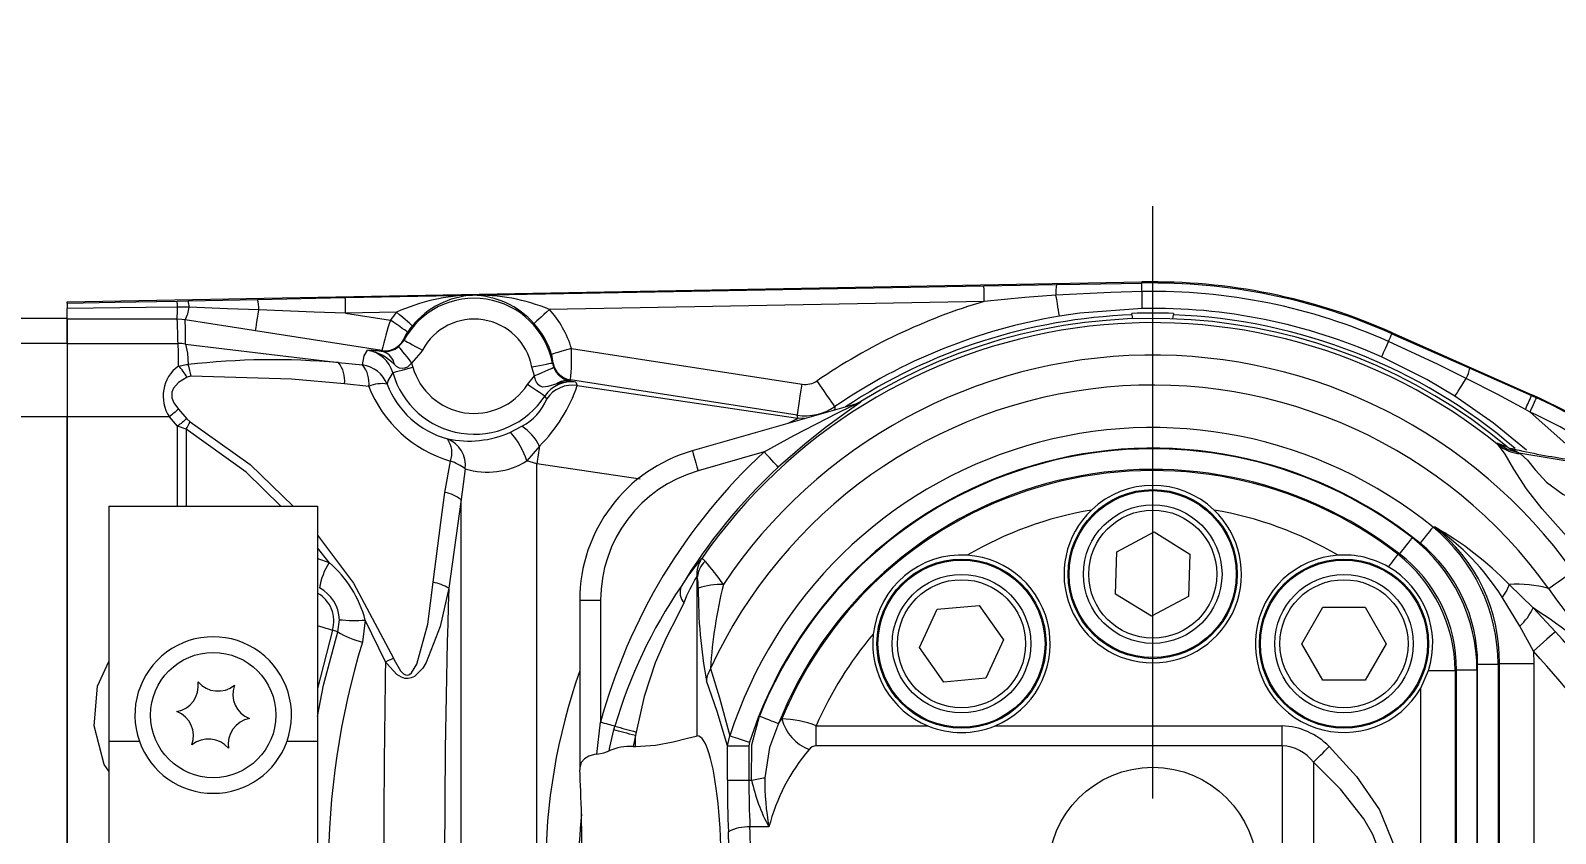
# Model space of a CAD drawing. Header units: millimetres. Extents: x 20 to 768, y 29 to 540.
# Drawn here: x 264.55 to 279.16, y 457.87 to 465.56 of the extents above; entities that cross this region are included whole.
import ezdxf

# ---------------------------------------------------------------- set-up
doc = ezdxf.new("R2010")
doc.units = ezdxf.units.MM
doc.linetypes.add('CENTERX2', pattern=[20.32, 12.7, -2.54, 2.54, -2.54])
doc.styles.add('SLDTEXTSTYLE0', font='TXT', dxfattribs={"width": 0.605})
doc.dimstyles.new('SLDDIMSTYLE0', dxfattribs={"dimtxt": 3.5, "dimasz": 3.5, "dimexe": 0, "dimexo": 0.0625, "dimgap": 0.875, "dimtad": 1, "dimtoh": 1, "dimlfac": 10, "dimrnd": 1e-09, "dimzin": 12, "dimdsep": 46, "dimtxsty": 'SLDTEXTSTYLE0', "dimsah": 1, "dimcen": 0.09, "dimadec": 0, "dimazin": 0, "dimtfac": 1, "dimtdec": 3, "dimtofl": 0, "dimtmove": 0, "dimatfit": 3, "dimfxl": 1, "dimfrac": 2, "dimtolj": 1, "dimtzin": 12, "dimarcsym": 0})

# ---------------------------------------------------------------- blocks, each defined once
blk = doc.blocks.new('Block3')
at = {"color": 7, "linetype": 'Continuous', "lineweight": 15}
blk.add_circle((1181.3, 1734.82), 10, dxfattribs=at)
blk = doc.blocks.new('*D11')
at = {"color": 7, "linetype": 'Continuous', "lineweight": 0, "transparency": 16777216}
for p, q in [((203.003, 512.502), (355.828, 512.502)), ((354.328, 252.399), (354.328, 512.502)), ((232.505, 252.399), (355.828, 252.399))]:
    blk.add_line(p, q, dxfattribs=at)
for points in [[(354.328, 512.502), (353.79, 509.002), (354.867, 509.002)], [(354.328, 252.399), (354.867, 255.899), (353.79, 255.899)]]:
    blk.add_solid(points, dxfattribs=at)
at = {"color": 7, "linetype": 'Continuous', "lineweight": 0, "transparency": 16777216, "insert": (349.816, 377.113), "char_height": 3.5, "attachment_point": 1, "rotation": 90, "style": 'SLDTEXTSTYLE0'}
blk.add_mtext('2601', dxfattribs=at)
blk = doc.blocks.new('SW_CENTERMARKSYMBOL_2')
at = {"color": 0, "linetype": 'Continuous', "lineweight": 0}
blk.add_line((0, 0.7), (0, 6.376), dxfattribs=at)

msp = doc.modelspace()

# ---------------------------------------------------------------- linework, layer by layer
at = {"color": 7, "linetype": 'Continuous', "lineweight": 15}
for p, q in [((264.899026, 462.959984), (275.194393, 463.150683)), ((268.78436, 463.023678), (273.682229, 463.114396)), ((273.682229, 463.114396), (274.376969, 463.126007)), ((275.19459, 463.140109), (275.194393, 463.150683)), ((264.899026, 462.948004), (264.899026, 462.959984)), ((264.899026, 462.948004), (264.899026, 462.896779)), ((265.954648, 462.967876), (266.060398, 462.969998)), ((266.060398, 462.969998), (266.724776, 462.984255)), ((266.724776, 462.984255), (267.564575, 463.001087)), ((267.564575, 463.001087), (268.78436, 463.023678)), ((273.685001, 462.964633), (269.519631, 462.887481)), ((264.899026, 462.80165), (264.199023, 462.80165)), ((264.899026, 462.794045), (264.899026, 462.896779)), ((264.899026, 462.80165), (264.899026, 462.561444)), ((264.899026, 462.561444), (264.899026, 462.794045)), ((266.067897, 462.90814), (265.956376, 462.909952)), ((268.054639, 462.860337), (267.567347, 462.851313)), ((267.567347, 462.851313), (267.996739, 462.784496)), ((275.099687, 462.835387), (275.099037, 462.849489)), ((275.099687, 462.835387), (275.106315, 462.798146)), ((275.491737, 462.798146), (275.498365, 462.835387)), ((275.499014, 462.849489), (275.498365, 462.835387)), ((267.915021, 462.493697), (266.703848, 462.682226)), ((277.590047, 462.654749), (277.594338, 462.664405)), ((277.590047, 462.654749), (278.337686, 462.32349)), ((277.594338, 462.664405), (278.930275, 462.070456)), ((264.899026, 462.561444), (264.199023, 462.561444)), ((264.899026, 462.561444), (264.899026, 461.85818)), ((264.899026, 462.561444), (265.962528, 462.561444)), ((265.962557, 462.5608), (265.962528, 462.561444)), ((266.033904, 462.556425), (266.033934, 462.556175)), ((267.925779, 462.483576), (267.915021, 462.493697)), ((268.12164, 462.59661), (268.126826, 462.592581)), ((269.73121, 462.514654), (271.940081, 462.171307)), ((267.497955, 462.377981), (267.72912, 462.355402)), ((268.199287, 462.374213), (268.211715, 462.336078)), ((269.548879, 462.371853), (269.555108, 462.373594)), ((269.548879, 462.371853), (269.561706, 462.329617)), ((269.309418, 462.167207), (269.378202, 462.250784)), ((269.378202, 462.250784), (269.352536, 462.335256)), ((269.720702, 462.212745), (269.702624, 462.205258)), ((271.894036, 461.874893), (269.720702, 462.212745)), ((278.337686, 462.32349), (278.926913, 462.062898)), ((267.789756, 462.149778), (267.556421, 462.175086)), ((269.493739, 462.031034), (269.476478, 462.057749)), ((269.772737, 462.189558), (269.786124, 462.159148)), ((269.786124, 462.159148), (271.8989, 461.846629)), ((278.926913, 462.062898), (278.930275, 462.070456)), ((278.926913, 462.062898), (278.975366, 462.041047)), ((265.965782, 461.931589), (266.046183, 461.84099)), ((272.451423, 461.981359), (270.888536, 461.533204)), ((272.252981, 461.95623), (272.254549, 461.929169)), ((278.913055, 461.904827), (278.868823, 461.929444)), ((264.899026, 461.85818), (264.199023, 461.85818)), ((264.899026, 461.85818), (264.899026, 453.478828)), ((265.880369, 461.85818), (264.899026, 461.85818)), ((264.899026, 453.495827), (264.899026, 461.85818)), ((265.958552, 461.768726), (265.880369, 461.85818)), ((266.038726, 461.739817), (265.958552, 461.768726)), ((266.046183, 461.84099), (266.079013, 461.81213)), ((269.148396, 461.711314), (269.256203, 461.769572)), ((271.8989, 461.846629), (271.894036, 461.874893)), ((269.424407, 461.578885), (269.30484, 461.4373)), ((271.576671, 461.522463), (270.943664, 461.340955)), ((278.610663, 461.587778), (278.598682, 461.606053)), ((268.519197, 461.135248), (268.571471, 461.433891)), ((268.713628, 461.360708), (268.673979, 461.065713)), ((269.399027, 461.409751), (269.30484, 461.4373)), ((269.399027, 453.46382), (269.399027, 461.409751)), ((268.673979, 461.065713), (268.554924, 460.216883)), ((268.673979, 453.937593), (268.673979, 461.065713)), ((265.299027, 461.00165), (267.299025, 461.00165)), ((265.299027, 461.00165), (265.299027, 458.751658)), ((267.299025, 461.00165), (267.299025, 458.751658)), ((274.95573, 460.564915), (275.31207, 460.75559)), ((275.31207, 460.75559), (275.655363, 460.542324)), ((277.983706, 460.801938), (277.997969, 460.805121)), ((274.942683, 460.160986), (274.95573, 460.564915)), ((275.655363, 460.542324), (275.642322, 460.138384)), ((277.647833, 460.542408), (277.661882, 460.546044)), ((270.936452, 458.801642), (270.936452, 460.323313)), ((275.285981, 459.94772), (274.942683, 460.160986)), ((278.712545, 460.252062), (278.944485, 460.027459)), ((269.809781, 460.101655), (269.809781, 458.485142)), ((270.009784, 460.101655), (270.009784, 458.932296)), ((273.064653, 459.647671), (273.233639, 460.014787)), ((273.233639, 460.014787), (273.636065, 460.051993)), ((273.636065, 460.051993), (273.869507, 459.722093)), ((275.642322, 460.138384), (275.285981, 459.94772)), ((276.726822, 459.685305), (276.92927, 460.035089)), ((276.92927, 460.035089), (277.333413, 460.03466)), ((277.333413, 460.03466), (277.535115, 459.684459)), ((278.816019, 459.852019), (278.645597, 460.131481)), ((278.944485, 460.027459), (279.156969, 459.800223)), ((267.492185, 459.799436), (267.507456, 459.915331)), ((267.755608, 459.911361), (267.728041, 459.700921)), ((267.949264, 459.512749), (267.755608, 459.911361)), ((267.492185, 459.799436), (267.442207, 459.814146)), ((273.869507, 459.722093), (273.700522, 459.354976)), ((278.944836, 459.61211), (278.816019, 459.852019)), ((273.298095, 459.317759), (273.064653, 459.647671)), ((276.92853, 459.335092), (276.726822, 459.685305)), ((277.535115, 459.684459), (277.332674, 459.334663)), ((278.944836, 459.61211), (278.948144, 459.49525)), ((277.866821, 459.259406), (277.94088, 459.426907)), ((277.94088, 459.426907), (278.195713, 459.426907)), ((278.207193, 459.432534), (278.195713, 459.426907)), ((278.195713, 459.426907), (278.195713, 455.576399)), ((278.207193, 455.570772), (278.207193, 459.432534)), ((278.404526, 459.432534), (278.207193, 459.432534)), ((278.404526, 459.432534), (278.404526, 455.570772)), ((278.410439, 455.513504), (278.410439, 459.489802)), ((278.410439, 459.489802), (278.607772, 459.489802)), ((278.619252, 459.49525), (278.607772, 459.489802)), ((278.607772, 459.489802), (278.607772, 455.513504)), ((278.619252, 459.49525), (278.948144, 459.49525)), ((278.619252, 455.508056), (278.619252, 459.49525)), ((278.948144, 459.49525), (278.948144, 455.508056)), ((273.700522, 459.354976), (273.298095, 459.317759)), ((277.332674, 459.334663), (276.92853, 459.335092)), ((277.866821, 455.743888), (277.866821, 459.259406)), ((269.972811, 458.625487), (270.009784, 458.932296)), ((270.137958, 458.858469), (270.147674, 458.895007)), ((270.351527, 458.839062), (270.345567, 458.805266)), ((271.71555, 458.919433), (271.746056, 458.964351)), ((272.075073, 458.707658), (272.075073, 458.898071)), ((272.075073, 458.898071), (273.145459, 458.898071)), ((273.788707, 458.898071), (276.538257, 458.898071)), ((276.538257, 458.707658), (276.538257, 458.898071)), ((265.299027, 458.751658), (265.299027, 456.251648)), ((265.299027, 458.751658), (265.591918, 458.751658)), ((267.006133, 458.751658), (267.299025, 458.751658)), ((267.299025, 458.751658), (267.299025, 456.251648)), ((270.345567, 458.805266), (270.321099, 458.701649)), ((270.321099, 458.701649), (270.345567, 458.701649)), ((270.345567, 458.701649), (270.345567, 458.805266)), ((271.223979, 458.706227), (271.248333, 458.802155)), ((271.223979, 458.379153), (271.223979, 458.706227)), ((271.223979, 458.706227), (271.430789, 458.706227)), ((271.436225, 458.741823), (271.430789, 458.706227)), ((271.430789, 458.706227), (271.430789, 458.379153)), ((276.538257, 458.707658), (272.075073, 458.707658)), ((276.538257, 458.707658), (276.538257, 456.295648)), ((276.838253, 458.549526), (276.838253, 456.453768)), ((271.223979, 458.379153), (271.430789, 458.379153)), ((271.430789, 458.379153), (271.456884, 458.379153)), ((271.622352, 457.929149), (271.440779, 457.929149))]:
    msp.add_line(p, q, dxfattribs=at)
at = {"color": 8, "linetype": 'Continuous', "lineweight": 15}
for p, q in [((272.254549, 461.929169), (272.243313, 461.921683)), ((265.956966, 461.00165), (265.958552, 461.768726)), ((266.038726, 461.739817), (266.039453, 461.00165)), ((270.388643, 461.262098), (269.399027, 461.409751)), ((267.410259, 460.462895), (267.299025, 460.602454)), ((267.299025, 460.502234), (267.410259, 460.462895)), ((269.809781, 460.101655), (270.009784, 460.101655)), ((267.442207, 459.814146), (267.299025, 459.255842))]:
    msp.add_line(p, q, dxfattribs=at)
at = {"color": 7, "linetype": 'Continuous', "lineweight": 15, "flags": 128}
for points in [[(273.685001, 462.964633), (273.684476, 462.992922), (273.68397, 463.020209), (273.683505, 463.045493), (273.683087, 463.067869), (273.682742, 463.086537), (273.682479, 463.10083), (273.682307, 463.110224), (273.682229, 463.114396)], [(274.376969, 463.126007), (274.601833, 463.129667), (275.19459, 463.140109)], [(275.196086, 463.059285), (275.195776, 463.075987), (275.19549, 463.091234), (275.195239, 463.104776), (275.195025, 463.116387), (275.194852, 463.125864), (275.194721, 463.133052), (275.194631, 463.137832), (275.19459, 463.140109)], [(264.899026, 462.948004), (265.360968, 462.956694), (265.954648, 462.967876)], [(267.567347, 462.851313), (267.566822, 462.879613), (267.566322, 462.906888), (267.565851, 462.932173), (267.565439, 462.954548), (267.565094, 462.973228), (267.564826, 462.98751), (267.564653, 462.996915), (267.564575, 463.001087)], [(274.37173, 463.023964), (274.072717, 463.001469), (273.685001, 462.964633)], [(275.196086, 463.059285), (274.896185, 463.051096), (274.37173, 463.023964)], [(274.405376, 462.823585), (274.404703, 462.827614), (274.402867, 462.838534), (274.399917, 462.856093), (274.395929, 462.879864), (274.390988, 462.909284), (274.385212, 462.943664), (274.378745, 462.982193), (274.37173, 463.023964)], [(275.199084, 462.897244), (275.199024, 462.900463), (275.198869, 462.909082), (275.198607, 462.92297), (275.198261, 462.941852), (275.197826, 462.965384), (275.197308, 462.99316), (275.196723, 463.024655), (275.196086, 463.059285)], [(265.956376, 462.909952), (265.656398, 462.906209), (264.899026, 462.896779)], [(265.954284, 462.793759), (265.656142, 462.79383), (265.211151, 462.793949), (264.899026, 462.794045)], [(266.03121, 462.787643), (265.997778, 462.791804), (265.954284, 462.793759)], [(266.703848, 462.682226), (266.68363, 462.685374), (266.03121, 462.787643)], [(266.735022, 462.88251), (266.435401, 462.893954), (266.067897, 462.90814)], [(266.703848, 462.682226), (266.70457, 462.686876), (266.706334, 462.698212), (266.7091, 462.715975), (266.712807, 462.739781), (266.717361, 462.769047), (266.722666, 462.80314), (266.728602, 462.841252), (266.735022, 462.88251)], [(267.567347, 462.851313), (267.267565, 462.862757), (266.735022, 462.88251)], [(268.161242, 462.671223), (268.156664, 462.674382), (268.146334, 462.681487), (268.130641, 462.6923), (268.110131, 462.706414), (268.08555, 462.723342), (268.05778, 462.742463), (268.027817, 462.763098), (267.996739, 462.784496)], [(268.207274, 462.731519), (268.203018, 462.735108), (268.19344, 462.743202), (268.178879, 462.755492), (268.159847, 462.77155), (268.137042, 462.790802), (268.111275, 462.812546), (268.083475, 462.836006), (268.054639, 462.860337)], [(269.519631, 462.887481), (269.491719, 462.862089), (269.464807, 462.837616), (269.439863, 462.81493), (269.417785, 462.794843), (269.399367, 462.778095), (269.385265, 462.765268), (269.375996, 462.75684), (269.371877, 462.753096)], [(275.199084, 462.897244), (274.600153, 462.85266), (274.405376, 462.823585)], [(277.557205, 462.580875), (277.563988, 462.596134), (277.57018, 462.610069), (277.575688, 462.622455), (277.580403, 462.633065), (277.584253, 462.641731), (277.587174, 462.648299), (277.589117, 462.652663), (277.590047, 462.654749)], [(265.966342, 462.34546), (265.965639, 462.474278), (265.962557, 462.5608)], [(266.033934, 462.556175), (266.053609, 462.468246), (266.060178, 462.358704)], [(266.033934, 462.556175), (267.155968, 462.419811), (267.497955, 462.377981)], [(267.72912, 462.355402), (267.745726, 462.443641), (267.77669, 462.496653)], [(268.075059, 462.53058), (268.119816, 462.580529), (268.126826, 462.592581)], [(268.075059, 462.53058), (268.078546, 462.526193), (268.08636, 462.516359), (268.098222, 462.501434), (268.113713, 462.481931), (268.132268, 462.458578), (268.153225, 462.432197), (268.175839, 462.40373), (268.199287, 462.374213)], [(268.126826, 462.592581), (268.131725, 462.589958), (268.142776, 462.584034), (268.159567, 462.575022), (268.181513, 462.563256), (268.207811, 462.549153), (268.237524, 462.533215), (268.269585, 462.516025), (268.302838, 462.498191)], [(268.302838, 462.498191), (268.288807, 462.474087), (268.199287, 462.374213)], [(269.73121, 462.514654), (269.695102, 462.503711), (269.660286, 462.493161), (269.628022, 462.483373), (269.59946, 462.474719), (269.57563, 462.467495), (269.557391, 462.461963), (269.545399, 462.458328), (269.540076, 462.456718)], [(277.491359, 462.432781), (277.492665, 462.435725), (277.496169, 462.443605), (277.501814, 462.456289), (277.509485, 462.473551), (277.519052, 462.495068), (277.530335, 462.520448), (277.543126, 462.549225), (277.557205, 462.580875)], [(278.302787, 462.227455), (278.033797, 462.360147), (277.557205, 462.580875)], [(265.966342, 462.34546), (266.043119, 462.358645), (266.060178, 462.358704)], [(268.199287, 462.374213), (268.170939, 462.344065), (268.159948, 462.336031), (268.132846, 462.323502), (268.114941, 462.320677), (268.083726, 462.326196), (268.054853, 462.34248), (268.034582, 462.358657)], [(269.548879, 462.371853), (269.543408, 462.37084), (269.531087, 462.368539), (269.512348, 462.365046), (269.487874, 462.360481), (269.458537, 462.355009), (269.425391, 462.348834), (269.389628, 462.34217), (269.352536, 462.335256)], [(278.193794, 462.055984), (277.923654, 462.216869), (277.491359, 462.432781)], [(266.049485, 462.237933), (265.967171, 462.187186), (265.919052, 462.133542), (265.903143, 462.093762), (265.903024, 462.042037), (265.922044, 461.991516), (265.965782, 461.931589)], [(266.087471, 462.247351), (266.080551, 462.246898), (266.049485, 462.237933)], [(267.556421, 462.175086), (267.050443, 462.22029), (266.087471, 462.247351)], [(268.019478, 462.281886), (267.972015, 462.202242), (267.965124, 462.171212)], [(268.019478, 462.281886), (268.02483, 462.283388), (268.0369, 462.286797), (268.055241, 462.291959), (268.079208, 462.298718), (268.107931, 462.306813), (268.14038, 462.315968), (268.175392, 462.325838), (268.211715, 462.336078)], [(269.561706, 462.329617), (269.55658, 462.327412), (269.545053, 462.322465), (269.527535, 462.314931), (269.504659, 462.305108), (269.477247, 462.29333), (269.446276, 462.280026), (269.412862, 462.265673), (269.378202, 462.250784)], [(269.591467, 462.175647), (269.505803, 462.147811), (269.456063, 462.142673), (269.42973, 462.151936), (269.41428, 462.164214), (269.394938, 462.191907), (269.38691, 462.211254), (269.378202, 462.250784)], [(272.252981, 461.95623), (272.249387, 461.961487), (272.239522, 461.975911), (272.223751, 461.998978), (272.202681, 462.029782), (272.177105, 462.06719), (272.147994, 462.10976), (272.116445, 462.155894), (272.083662, 462.203851)], [(278.193794, 462.055984), (278.195987, 462.059429), (278.20193, 462.068775), (278.211479, 462.083796), (278.224407, 462.104133), (278.240411, 462.12931), (278.259109, 462.158731), (278.280072, 462.191716), (278.302787, 462.227455)], [(278.868823, 461.929444), (278.604744, 462.071768), (278.302787, 462.227455)], [(269.476478, 462.057749), (269.471823, 462.0608), (269.461338, 462.067667), (269.4454, 462.07811), (269.424574, 462.091759), (269.399612, 462.108115), (269.371407, 462.126592), (269.340978, 462.146536), (269.309418, 462.167207)], [(271.894036, 461.874893), (271.89502, 461.881223), (271.897708, 461.898533), (271.901999, 461.926153), (271.907727, 461.963037), (271.914677, 462.0078), (271.922593, 462.058738), (271.93117, 462.113944), (271.940081, 462.171307)], [(271.576671, 461.522463), (271.859901, 461.681059), (272.283874, 461.897913), (272.40604, 461.957088), (272.440712, 461.974242), (272.448288, 461.978224), (272.451739, 461.980215), (272.453509, 461.981586), (272.452389, 461.98161), (272.451423, 461.981359)], [(272.50316, 462.004224), (272.502361, 462.001684), (272.492491, 461.993376), (272.460972, 461.970344), (272.349505, 461.891678), (272.159658, 461.751834), (271.965466, 461.59766), (271.712355, 461.375907)], [(272.50316, 462.004224), (272.452442, 461.981645), (272.451423, 461.981359)], [(278.913055, 461.904827), (278.924827, 461.930564), (278.936176, 461.955384), (278.946696, 461.978379), (278.956006, 461.998728), (278.963773, 462.015715), (278.969721, 462.028709), (278.973631, 462.037257), (278.975366, 462.041047)], [(269.424407, 461.578885), (269.421272, 461.558011), (269.418125, 461.53703), (269.414966, 461.515966), (269.411789, 461.494807), (269.408606, 461.473599), (269.405417, 461.452344), (269.402222, 461.431053), (269.399027, 461.409751)], [(271.712355, 461.375907), (271.708576, 461.379984), (271.700065, 461.389187), (271.687113, 461.40317), (271.670197, 461.421445), (271.649925, 461.443344), (271.627019, 461.46808), (271.602307, 461.494771), (271.576671, 461.522463)], [(278.80647, 461.512986), (278.696601, 461.546186), (278.598682, 461.606053)], [(278.598682, 461.606053), (278.621839, 461.601129), (278.666954, 461.579564), (278.692733, 461.572614)], [(279.508023, 460.448447), (279.340188, 460.629717), (279.028098, 460.976806), (278.878526, 461.169103), (278.75862, 461.356083), (278.67599, 461.49979), (278.610663, 461.587778)], [(278.721063, 461.555711), (278.772835, 461.532822), (278.80647, 461.512986)], [(278.80647, 461.512986), (279.813079, 461.347464), (281.795184, 461.055866), (283.789836, 460.840002), (284.784166, 460.772959), (285.781221, 460.738805)], [(278.80647, 461.512986), (278.812407, 461.508587), (278.823273, 461.502662)], [(278.823273, 461.502662), (278.890304, 461.444476), (278.962003, 461.349943), (279.072289, 461.232475), (279.227732, 461.118916), (279.59293, 460.92749), (279.805301, 460.831288)], [(268.406699, 460.273948), (268.479089, 460.846511), (268.519197, 461.135248)], [(277.983706, 460.801938), (277.975367, 460.791674), (277.964316, 460.778096), (277.950822, 460.761503), (277.935193, 460.742286), (277.917795, 460.7209), (277.899031, 460.697833), (277.879338, 460.673633), (277.85918, 460.64885)], [(277.78288, 460.701934), (277.763288, 460.676697), (277.74416, 460.652045), (277.725927, 460.62856), (277.709024, 460.606781), (277.693842, 460.587219), (277.680729, 460.570315), (277.669994, 460.556486), (277.661882, 460.546044)], [(277.647833, 460.542408), (277.640746, 460.533229), (277.632205, 460.522166), (277.622263, 460.509303), (277.61101, 460.494736), (277.598522, 460.478571), (277.584897, 460.460928), (277.570234, 460.44195), (277.554647, 460.421768)], [(270.936452, 460.323313), (270.936011, 460.325352), (270.934592, 460.329583), (270.933841, 460.330632), (270.932178, 460.330668), (270.93135, 460.329691)], [(279.090558, 460.213342), (279.106788, 460.224953), (279.127519, 460.239783), (279.152433, 460.257593), (279.181139, 460.278133), (279.213194, 460.301057), (279.248099, 460.326019), (279.285304, 460.352627), (279.324238, 460.380474)], [(268.554924, 460.216883), (268.47422, 459.848526), (268.338303, 459.504226), (268.305825, 459.452167), (268.226312, 459.37163), (268.195669, 459.357169), (268.166618, 459.351376), (268.135224, 459.353319), (268.103139, 459.363619), (268.058459, 459.390929), (267.96091, 459.496454), (267.949264, 459.512749)], [(268.025474, 459.546891), (268.03277, 459.530428), (268.093859, 459.424129), (268.121843, 459.396818), (268.141948, 459.386686), (268.161611, 459.385041), (268.17982, 459.391263), (268.199031, 459.406331), (268.24892, 459.489337), (268.354831, 459.87232), (268.406699, 460.273948)], [(278.712545, 460.252062), (278.690784, 460.199109), (278.645597, 460.131481)], [(270.806496, 460.077539), (270.750479, 459.958628), (270.638828, 459.739927), (270.532767, 459.502855), (270.426749, 459.178248), (270.351527, 458.839062)], [(279.156969, 459.800223), (279.125564, 459.772375), (279.075061, 459.727588), (279.01157, 459.671286), (278.944836, 459.61211)], [(271.063368, 459.447983), (271.150254, 459.167889), (271.248333, 458.802155)], [(271.223979, 458.706227), (271.12578, 459.034076), (271.024088, 459.330276)], [(271.456884, 458.379153), (271.457206, 458.717147), (271.532057, 458.992031)], [(271.532057, 458.992031), (271.561758, 458.980289), (271.590774, 458.968809), (271.618424, 458.957866), (271.64406, 458.947721), (271.667085, 458.938614), (271.686976, 458.930746), (271.703254, 458.924297), (271.71555, 458.919433)], [(270.147674, 458.895007), (270.133577, 458.89881), (270.118259, 458.902958), (270.101867, 458.907393), (270.084564, 458.912066), (270.066528, 458.916953), (270.047925, 458.921984), (270.028947, 458.92711), (270.009784, 458.932296)], [(270.091002, 458.658627), (270.09847, 458.693448), (270.137958, 458.858469)], [(270.345567, 458.805266), (270.316706, 458.812657), (270.288132, 458.819989), (270.260124, 458.827165), (270.232962, 458.834127), (270.206915, 458.840802), (270.182238, 458.847121), (270.159177, 458.853033), (270.137958, 458.858469)], [(271.71555, 458.919433), (271.629391, 458.690658), (271.583496, 458.401111)], [(270.345567, 458.701649), (270.536159, 458.714131), (270.705049, 458.744756), (270.842706, 458.780065), (270.926992, 458.80076), (270.936452, 458.801642)], [(271.248333, 458.802155), (271.260927, 458.798102), (271.277599, 458.792749), (271.29796, 458.786217), (271.321539, 458.778647), (271.347789, 458.770219), (271.376102, 458.761135), (271.405808, 458.751586), (271.436225, 458.741823)], [(276.838253, 458.549526), (276.853691, 458.564928), (276.870422, 458.581618), (276.888279, 458.599427), (276.907097, 458.618203), (276.926695, 458.637741), (276.946883, 458.657888), (276.96747, 458.678416), (276.988254, 458.699146)], [(276.988254, 458.699146), (277.250944, 458.411566), (277.472548, 458.092705), (277.618138, 457.73367), (277.644305, 457.538787), (277.632575, 457.342592), (277.529774, 457.020512), (277.362458, 456.738082), (277.156, 456.481555), (276.988254, 456.30416)], [(269.972811, 458.625487), (269.950692, 458.62228), (269.898383, 458.607224), (269.855939, 458.582583), (269.825052, 458.546606), (269.810234, 458.496753), (269.810055, 458.476129)], [(269.972811, 458.625487), (270.042328, 458.639792), (270.091002, 458.658627)], [(276.838253, 456.453768), (277.006005, 456.615237), (277.209745, 456.840697), (277.379773, 457.091263), (277.482574, 457.366792), (277.48283, 457.635167), (277.468137, 457.698539), (277.407341, 457.858399), (277.322547, 458.007386), (277.097635, 458.293072), (276.838253, 458.549526)], [(271.456884, 458.379153), (271.473895, 458.382097), (271.490793, 458.38503), (271.507458, 458.387926), (271.523784, 458.390752), (271.539651, 458.393505), (271.554963, 458.396164), (271.569608, 458.398703), (271.583496, 458.401111)]]:
    msp.add_lwpolyline(points, dxfattribs=at)
at = {"color": 8, "linetype": 'Continuous', "lineweight": 15, "flags": 128}
for points in [[(278.88013, 461.53864), (278.564487, 461.797968), (278.193794, 462.055984)], [(278.913055, 461.904827), (279.254685, 461.600676), (279.412465, 461.442319)], [(266.079013, 461.81213), (266.651855, 461.403409), (267.063711, 461.00165)], [(271.807323, 461.796668), (271.88348, 461.835411), (271.8989, 461.846629)], [(271.963398, 461.841419), (271.945374, 461.842027), (271.8989, 461.846629)], [(266.945563, 461.00165), (266.613375, 461.327484), (266.038726, 461.739817)], [(270.888536, 461.533204), (270.889155, 461.531034), (270.891939, 461.521319), (270.89685, 461.504212), (270.903675, 461.480406), (270.912139, 461.450878), (270.921902, 461.416844), (270.932554, 461.379698), (270.943664, 461.340955)], [(267.299025, 460.725632), (267.644594, 460.265485), (268.025474, 459.546891)], [(267.442207, 459.814146), (267.436872, 459.815708), (267.424844, 459.819248), (267.406563, 459.824637), (267.38268, 459.831658), (267.354046, 459.840086), (267.321704, 459.849611), (267.299025, 459.856287)], [(267.299025, 458.988634), (267.357115, 459.287575), (267.492185, 459.799436)], [(265.299027, 458.463016), (265.255533, 458.527437), (265.159254, 458.897367), (265.191887, 459.278062), (265.299027, 459.514716)]]:
    msp.add_lwpolyline(points, dxfattribs=at)
at = {"color": 7, "linetype": 'Continuous', "lineweight": 15}
for centre, radius in [((275.299026, 460.351652), 0.81), ((275.299026, 460.351652), 0.8), ((275.299026, 460.351652), 0.6635), ((275.299026, 460.351652), 0.6135), ((273.467081, 459.684879), 0.81), ((273.467081, 459.684879), 0.8), ((277.13097, 459.684879), 0.81), ((277.13097, 459.684879), 0.8), ((273.467081, 459.684879), 0.6635), ((273.467081, 459.684879), 0.6135), ((277.13097, 459.684879), 0.6635), ((277.13097, 459.684879), 0.6135), ((266.299026, 459.001652), 0.6)]:
    msp.add_circle(centre, radius, dxfattribs=at)
at = {"color": 7, "linetype": 'CENTERX2', "lineweight": 0}
for radius, start, end in [(134, 299.41474731, 180), (130.743499, 314.29658528, 194.29658528)]:
    msp.add_arc((203.002615, 378.501652), radius, start, end, dxfattribs=at)
at = {"color": 7, "linetype": 'Continuous', "lineweight": 15}
for centre, radius, start, end in [((274.880885, 463.048978), 0.50977, 171.3090184, 182.8126165), ((275.299026, 457.501652), 5.65, 66.0305177, 91.0611397), ((275.299026, 457.501652), 5.63943, 66.0305177, 91.0611397), ((263.846525, 462.875978), 2.110125, 0.9225154, 2.4960576), ((265.818236, 462.90926), 0.249664, 359.7429882, 14.0801255), ((266.299427, 462.890033), 0.43566, 359.010592, 12.4903476), ((268.804317, 461.222842), 1.800946, 90.6349043, 114.599257), ((268.799026, 462.232088), 0.762766, 10.5582521, 151.7956661), ((268.834203, 462.209201), 0.816, 93.5019027, 140.2010251), ((268.830944, 461.22235), 1.80193, 67.5303394, 91.4813844), ((268.766766, 462.212342), 0.811526, 41.7853866, 88.7577004), ((275.299026, 457.501652), 5.696421, 106.4596495, 124.3643659), ((275.299026, 457.501652), 5.55859, 66.0305177, 91.0611397), ((263.52922, 462.895539), 2.427199, 357.5967036, 0.3402364), ((257.194921, 462.366643), 8.76977, 1.2728, 2.79159), ((265.726287, 462.946314), 0.343736, 332.5091976, 353.6238221), ((252.090383, 462.509581), 13.9436, 0.1924853, 1.1426622), ((270.536397, 461.913941), 2.684722, 161.079087, 167.5289419), ((268.799026, 462.232088), 0.974071, 139.8358873, 145.4511596), ((268.799026, 462.232088), 0.56304, 10.5582521, 151.7956661), ((268.799026, 462.232088), 0.974071, 16.8632004, 42.2863922), ((275.299026, 457.501652), 5.396443, 99.5320614, 124.3643659), ((275.299026, 457.501652), 5.337461, 92.1403185, 123.4768926), ((275.299026, 457.501652), 5.3, 50.1841453, 121.8381555), ((275.299026, 457.501652), 5.351577, 87.8583591, 92.1416409), ((275.299026, 457.501652), 5.39652, 66.0305177, 91.0611397), ((275.299026, 457.501652), 5.337461, 49.4050005, 87.8596815), ((268.330764, 462.533432), 0.218459, 140.8951909, 163.1900435), ((268.799026, 462.232088), 0.774345, 139.8358873, 145.4511596), ((268.799026, 462.232088), 0.774345, 16.8632004, 42.2863922), ((275.299026, 457.501652), 5.259597, 50.9766299, 145.2380723), ((265.96263, 462.05283), 0.508614, 81.9443998, 90.0115454), ((265.965514, 462.053379), 0.50743, 82.2508211, 90.3338226), ((267.621197, 459.867535), 2.633712, 83.3590209, 86.6153099), ((267.731613, 462.201079), 0.298992, 15.6799863, 81.328716), ((267.704784, 462.052297), 0.450137, 42.8899337, 80.8079487), ((267.94548, 462.691416), 0.200051, 261.2422343, 331.7118707), ((267.939864, 462.699394), 0.216277, 266.2660194, 308.6896191), ((267.674641, 462.435098), 2.058107, 353.7977939, 2.2153271), ((266.175903, 462.057262), 0.356334, 126.0224245, 213.9654541), ((265.576314, 461.957973), 0.54979, 30.6115064, 44.8127611), ((266.873006, 455.361565), 7.044192, 84.9101181, 96.6261079), ((265.503746, 462.1633), 0.589745, 8.193721, 19.3499322), ((267.294745, 462.209552), 0.263937, 352.4966511, 39.6531841), ((267.530707, 462.185141), 0.261451, 352.2266885, 40.6334815), ((267.687261, 462.058476), 0.299862, 22.0836407, 81.9756961), ((267.883557, 462.336959), 0.152575, 8.1756009, 73.934829), ((269.277583, 462.366327), 0.27762, 1.4997875, 19.001425), ((269.751735, 462.410357), 0.200034, 190.5902698, 261.0750906), ((275.299026, 457.501652), 4.948729, 35.5722313, 146.2113551), ((268.799026, 462.501652), 0.809933, 195.7442959, 326.7648237), ((268.799026, 462.501652), 0.610207, 195.7442959, 326.7648237), ((269.76318, 462.415897), 0.21917, 203.1826472, 253.9607243), ((269.684557, 462.049638), 0.156665, 83.3780732, 126.4556932), ((269.06439, 459.190606), 3.081472, 76.7104087, 78.0463776), ((271.970695, 462.369245), 0.200292, 261.2078995, 304.3338014), ((277.843683, 462.448649), 0.509611, 334.2754726, 345.7828715), ((267.90986, 461.895236), 0.281455, 78.6763085, 115.2601198), ((268.911077, 462.589466), 1.204445, 201.4109372, 253.6227141), ((268.77052, 462.479356), 0.862331, 200.936803, 254.6827259), ((268.394993, 462.62346), 1.46657, 314.5811632, 341.5427536), ((269.726884, 461.893773), 0.299318, 81.1881395, 146.7817518), ((269.742117, 461.861881), 0.300507, 81.5792659, 145.7439327), ((269.710609, 461.811153), 0.383472, 80.6762298, 108.1010109), ((275.299026, 457.501652), 4.661436, 35.5722313, 155.3206785), ((273.971229, 464.140656), 5.373629, 335.701319, 337.2532754), ((276.899026, 457.501652), 5, 50.1147925, 66.0305177), ((268.057962, 459.410887), 3.275845, 129.6926244, 131.6625729), ((269.01933, 462.223401), 0.511927, 297.5620155, 337.9280646), ((271.970761, 462.368998), 0.500026, 261.1736158, 304.3614608), ((268.100441, 459.260658), 3.298196, 128.5240557, 130.4973184), ((263.444941, 463.23225), 2.992503, 330.0844015, 331.669345), ((268.969764, 461.347376), 0.510193, 26.9856613, 55.8450824), ((268.746342, 462.623494), 0.996855, 258.2137536, 293.7860602), ((268.355249, 461.513629), 0.230456, 339.7569277, 35.5614719), ((268.43869, 461.391326), 0.276637, 353.6454678, 67.9099289), ((268.49417, 461.156128), 0.858046, 19.1285716, 40.3185003), ((275.299026, 457.501652), 4.254337, 50.8726532, 162.2004783), ((271.299026, 460.101652), 1.489244, 106, 180), ((275.299026, 457.501652), 5.479311, 132.7926195, 164.8646696), ((275.299026, 457.501652), 4.057001, 50.8726532, 162.2004783), ((275.299026, 457.501652), 4.051088, 52.183686, 158.4140017), ((278.865297, 461.915732), 0.415202, 232.1730729, 264.1908787), ((278.763284, 461.658663), 0.111273, 230.6516418, 247.7013495), ((280.123508, 467.397459), 6.004323, 256.3617891, 261.730701), ((268.431656, 460.98764), 0.467641, 52.9173643, 72.6037404), ((268.92589, 462.042338), 0.713915, 252.7032268, 302.0599592), ((271.299026, 460.101652), 1.289244, 106, 180), ((275.299026, 457.501652), 5.279585, 132.7926195, 148.8522589), ((275.299026, 457.501652), 3.853753, 52.183686, 158.4140017), ((275.299026, 457.501652), 3.842276, 52.3159351, 157.6238219), ((275.299026, 460.351614), 0.850031, 46.2351394, 133.7648606), ((268.425779, 460.720267), 0.425366, 54.3031029, 77.3133526), ((275.299026, 457.501652), 3.513384, 99.6338128, 120.3661872), ((275.299026, 460.351652), 0.85, 133.7668738, 46.2331262), ((275.299026, 457.501652), 3.513384, 59.6338128, 80.3661872), ((276.899876, 459.481982), 1.707914, 0.2623245, 50.6102222), ((276.972183, 459.516307), 1.647203, 359.2675323, 51.4832185), ((276.648982, 458.860093), 2.367045, 32.4878442, 55.2565125), ((276.402731, 458.005846), 3.221913, 44.2002529, 60.3222548), ((276.805729, 459.436491), 1.598802, 359.8581685, 52.3253731), ((276.92327, 459.493101), 1.487173, 359.872905, 50.9999263), ((267.931349, 460.125061), 0.621021, 147.04373, 171.2825539), ((266.697449, 459.632672), 1.094244, 14.7550501, 49.3513987), ((272.366624, 459.27019), 1.855163, 138.4568165, 148.7536187), ((271.212933, 460.344408), 0.281967, 146.3855419, 182.9919211), ((271.198973, 460.291996), 0.264383, 135.5604674, 173.1970881), ((270.954272, 460.434102), 0.070554, 37.5529712, 70.2481449), ((268.785846, 458.54346), 2.947331, 35.4714972, 41.0005563), ((273.467065, 459.684894), 0.849981, 86.2319298, 173.7677118), ((273.467081, 459.684879), 0.85, 292.2333974, 86.2331262), ((277.13097, 459.684879), 0.85, 93.7668738, 329.9635587), ((277.131023, 459.685033), 0.849845, 60.1009567, 93.7710753), ((276.751739, 459.409993), 1.444073, 0.6710878, 51.6449746), ((276.828163, 459.447472), 1.379111, 359.3793638, 52.8046997), ((272.463889, 459.413861), 1.785336, 149.1378931, 158.1771024), ((270.413489, 460.223077), 0.532482, 359.3297006, 10.8503074), ((277.130958, 459.684877), 0.850012, 342.3326735, 60.1024584), ((267.151656, 459.904203), 0.355974, 1.7913604, 62.2319325), ((268.317705, 459.821754), 0.460869, 59.0211438, 78.8661674), ((358.093798, 457.571502), 89.577943, 178.30771732, 181.80981167), ((274.6157, 457.599266), 4.652118, 145.5262267, 163.827683), ((270.934559, 460.178622), 0.16315, 160.7172041, 218.2846261), ((275.691975, 460.188493), 4.746125, 179.6576998, 190.417804), ((271.169827, 459.560481), 0.693501, 88.6500656, 108.8349948), ((275.519967, 459.181099), 4.464583, 166.0977125, 176.5729279), ((278.793392, 459.17675), 1.078347, 74.0037008, 94.2996771), ((283.746729, 463.449394), 5.67027, 214.7994035, 225.4943822), ((278.350223, 460.327852), 0.665869, 314.3892863, 333.1839252), ((274.315458, 453.007575), 8.408726, 49.5403153, 56.5984875), ((267.654928, 461.375874), 1.46797, 264.2343502, 273.9326935), ((266.299026, 459.001655), 0.75, 340.5290137, 199.4709863), ((267.89287, 460.427133), 0.744683, 237.4482311, 257.2121403), ((275.299026, 457.501652), 3.513384, 139.6338128, 156.5806124), ((273.467081, 459.684879), 0.85, 173.7668738, 247.7666026), ((272.45077, 453.718705), 9.053064, 32.1666192, 42.203315), ((274.978206, 457.5012), 7.576521, 163.1220475, 196.8638189), ((271.038722, 452.365054), 10.72504, 34.2674907, 42.5096027), ((376.505991, 457.634851), 108.572969, 179.0089521, 181.15060575), ((264.635082, 467.012771), 8.199642, 293.8401385, 294.4236653), ((271.291745, 459.306365), 0.268723, 148.1967238, 174.8950851), ((265.906803, 459.281156), 0.249984, 280.0960419, 8.9558697), ((266.344976, 459.481107), 0.250008, 220.0998142, 308.9514357), ((266.737224, 459.201584), 0.250006, 160.0998769, 248.9501861), ((265.860841, 458.801726), 0.249995, 340.0974411, 68.952622), ((266.691245, 458.72215), 0.249982, 100.0954165, 188.9564951), ((291.881402, 537.689667), 81.737099, 254.5796834, 254.72786367), ((272.155458, 459.067284), 0.422144, 194.112901, 249.3719142), ((271.735027, 458.059838), 0.90458, 67.9190569, 89.3014355), ((273.467083, 459.684986), 0.850105, 247.7694615, 292.2305385), ((276.520974, 458.250531), 0.647771, 43.8325373, 88.4711125), ((266.299026, 459.001652), 0.75, 199.4712206, 340.5287794), ((266.253077, 458.522215), 0.249994, 40.0967526, 128.9544973), ((270.301844, 458.167806), 0.534191, 87.9342806, 113.2469561), ((272.078921, 458.616653), 0.091086, 92.421293, 142.4189449), ((276.523024, 458.315126), 0.392827, 36.6339846, 87.7776422), ((273.446078, 457.456681), 1.883933, 139.8189026, 165.4758196), ((274.070785, 458.368307), 2.487505, 179.2444016, 190.1686141), ((273.080958, 458.72091), 1.659643, 191.8834789, 208.4939866), ((275.299026, 457.501652), 5.5, 174.2526216, 185.7473785), ((271.416762, 457.558079), 0.371847, 86.2967975, 119.4445966)]:
    msp.add_arc(centre, radius, start, end, dxfattribs=at)
at = {"color": 8, "linetype": 'Continuous', "lineweight": 15}
for centre, radius, start, end in [((276.899026, 457.501652), 4.841933, 53.2632082, 65.4204583), ((276.899026, 457.501652), 4.991727, 50.2982898, 65.4204583), ((267.144886, 459.901652), 0.309933, 343.5993141, 60.1762596), ((275.299026, 457.501652), 5.816664, 160.6842417, 199.3157583)]:
    msp.add_arc(centre, radius, start, end, dxfattribs=at)
at = {"color": 7, "linetype": 'Continuous', "lineweight": 15}
for centre, major_axis, ratio, start_param, end_param in [((270.937189, 457.501652), (0, 1.3), 0.176326981, 3.138370412, 6.286407549), ((269.764961, 457.501652), (0, 1.3), 0.052407779, 3.864940416, 5.559837544), ((271.613662, 458.379148), (0, 2.21), 0.176326981, 1.570796327, 1.797738426), ((271.820471, 458.379148), (0, 2), 0.194841314, 1.570796327, 1.797738426), ((270.943619, 457.501652), (0, 1.69), 0.176326981, 4.485446881, 4.939331079), ((271.150429, 457.501652), (0, 1.9), 0.156838209, 4.485446881, 4.939331079)]:
    msp.add_ellipse(centre, major_axis=major_axis, ratio=ratio, start_param=start_param, end_param=end_param, dxfattribs=at)

# ---------------------------------------------------------------- block references
at = {"color": 7, "linetype": 'Continuous', "xscale": 0.1, "yscale": 0.1, "zscale": 0.1}
msp.add_blockref('Block3', (157.1688, 284.019878), dxfattribs=at)
at = {"color": 7, "linetype": 'Continuous', "lineweight": 0}
msp.add_blockref('SW_CENTERMARKSYMBOL_2', (275.299026, 457.501652), dxfattribs=at)

# ---------------------------------------------------------------- dimensions: what is measured, and where the dimension line sits
dim = msp.add_linear_dim(base=(354.328069, 512.501652), p1=(232.505365, 252.39864), p2=(203.002615, 512.501652), angle=90, text='2601', dimstyle='SLDDIMSTYLE0', dxfattribs=at)
dim.commit()
dim.dimension.update_dxf_attribs({"geometry": '*D11', "text_midpoint": (354.328069, 382.450146), "dimtype": 160})

doc.saveas('drawing.dxf')
